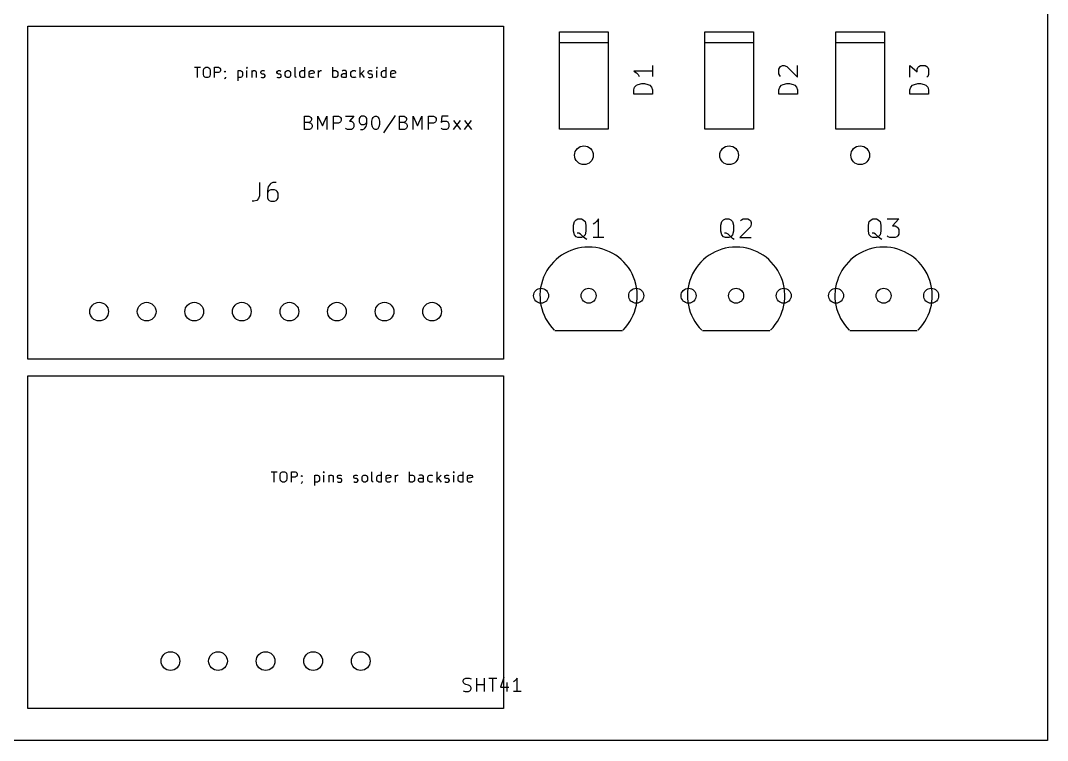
# Model space of a CAD drawing. Header units: millimetres. Extents: x -21 to 136, y 0 to 105.
# Drawn here: x 81.4 to 136.3, y 0 to 38.4 of the extents above; entities that cross this region are included whole.
import ezdxf

# ---------------------------------------------------------------- set-up
doc = ezdxf.new("R2010")
doc.units = ezdxf.units.MM
for name, color, linetype in [('EDGE_CUTS', 7, 'CONTINUOUS'), ('F_SILKSCREEN', 7, 'CONTINUOUS'), ('PTH_0p8MM', 7, 'CONTINUOUS'), ('PTH_1MM', 7, 'CONTINUOUS')]:
    doc.layers.add(name, color=color, linetype=linetype)

msp = doc.modelspace()

# ---------------------------------------------------------------- linework, layer by layer
at = {"layer": 'EDGE_CUTS', "linetype": 'CONTINUOUS'}
for p, q in [((136.256756, 75.268397), (136.256756, 0)), ((136.256756, 0), (0, 0))]:
    msp.add_line(p, q, dxfattribs=at)
at = {"layer": 'F_SILKSCREEN', "linetype": 'CONTINUOUS'}
for p, q in [((81.806756, 38.14), (107.206756, 38.14)), ((81.806756, 20.36), (81.806756, 38.14)), ((107.206756, 38.14), (107.206756, 20.36)), ((110.206756, 37.85), (112.806756, 37.85)), ((110.206756, 32.65), (110.206756, 37.85)), ((112.806756, 37.85), (112.806756, 32.65)), ((117.956756, 37.85), (120.556756, 37.85)), ((117.956756, 32.65), (117.956756, 37.85)), ((120.556756, 37.85), (120.556756, 32.65)), ((124.956756, 37.85), (127.556756, 37.85)), ((124.956756, 32.65), (124.956756, 37.85)), ((127.556756, 37.85), (127.556756, 32.65)), ((112.806756, 37.25), (110.206756, 37.25)), ((120.556756, 37.25), (117.956756, 37.25)), ((127.556756, 37.25), (124.956756, 37.25)), ((90.711516, 35.9518), (91.025802, 35.9518)), ((90.868659, 35.4018), (90.868659, 35.9518)), ((91.182945, 35.768467), (91.209136, 35.873229)), ((91.182945, 35.585133), (91.182945, 35.768467)), ((91.209136, 35.873229), (91.261517, 35.92561)), ((91.261517, 35.92561), (91.313898, 35.9518)), ((91.313898, 35.9518), (91.41866, 35.9518)), ((91.41866, 35.9518), (91.471041, 35.92561)), ((91.471041, 35.92561), (91.523422, 35.873229)), ((91.523422, 35.873229), (91.549612, 35.768467)), ((91.549612, 35.768467), (91.549612, 35.585133)), ((91.785326, 35.4018), (91.785326, 35.9518)), ((91.785326, 35.9518), (91.99485, 35.9518)), ((91.99485, 35.663705), (91.785326, 35.663705)), ((91.99485, 35.9518), (92.047231, 35.92561)), ((92.047231, 35.689895), (91.99485, 35.663705)), ((92.047231, 35.92561), (92.073421, 35.899419)), ((92.073421, 35.716086), (92.047231, 35.689895)), ((92.073421, 35.899419), (92.099612, 35.847038)), ((92.099612, 35.768467), (92.073421, 35.716086)), ((92.099612, 35.847038), (92.099612, 35.768467)), ((92.309135, 35.716086), (92.335326, 35.742276)), ((92.335326, 35.689895), (92.309135, 35.716086)), ((92.335326, 35.742276), (92.361516, 35.716086)), ((92.335326, 35.742276), (92.335326, 35.689895)), ((92.361516, 35.716086), (92.335326, 35.689895)), ((93.016279, 35.768467), (93.016279, 35.218467)), ((93.016279, 35.742276), (93.06866, 35.768467)), ((93.06866, 35.768467), (93.173422, 35.768467)), ((93.173422, 35.768467), (93.225803, 35.742276)), ((93.225803, 35.742276), (93.251993, 35.716086)), ((93.251993, 35.716086), (93.278184, 35.663705)), ((93.278184, 35.663705), (93.278184, 35.506562)), ((93.513898, 35.9518), (93.487707, 35.92561)), ((93.487707, 35.92561), (93.513898, 35.899419)), ((93.540088, 35.92561), (93.513898, 35.9518)), ((93.513898, 35.9518), (93.513898, 35.899419)), ((93.513898, 35.899419), (93.540088, 35.92561)), ((93.513898, 35.4018), (93.513898, 35.768467)), ((93.775803, 35.768467), (93.775803, 35.4018)), ((93.775803, 35.716086), (93.801993, 35.742276)), ((93.801993, 35.742276), (93.854374, 35.768467)), ((93.854374, 35.768467), (93.932946, 35.768467)), ((93.932946, 35.768467), (93.985327, 35.742276)), ((93.985327, 35.742276), (94.011517, 35.689895)), ((94.011517, 35.689895), (94.011517, 35.4018)), ((94.247231, 35.689895), (94.273422, 35.742276)), ((94.247231, 35.663705), (94.247231, 35.689895)), ((94.273422, 35.611324), (94.247231, 35.663705)), ((94.273422, 35.742276), (94.325803, 35.768467)), ((94.325803, 35.768467), (94.404374, 35.768467)), ((94.404374, 35.768467), (94.456755, 35.742276)), ((95.111517, 35.689895), (95.137708, 35.742276)), ((95.111517, 35.663705), (95.111517, 35.689895)), ((95.137708, 35.611324), (95.111517, 35.663705)), ((95.137708, 35.742276), (95.190089, 35.768467)), ((95.190089, 35.768467), (95.26866, 35.768467)), ((95.26866, 35.768467), (95.321041, 35.742276)), ((95.556755, 35.663705), (95.582946, 35.716086)), ((95.556755, 35.506562), (95.556755, 35.663705)), ((95.582946, 35.716086), (95.609136, 35.742276)), ((95.609136, 35.742276), (95.661517, 35.768467)), ((95.661517, 35.768467), (95.740089, 35.768467)), ((95.740089, 35.768467), (95.79247, 35.742276)), ((95.79247, 35.742276), (95.81866, 35.716086)), ((95.81866, 35.716086), (95.844851, 35.663705)), ((95.844851, 35.663705), (95.844851, 35.506562)), ((96.080565, 35.480371), (96.080565, 35.9518)), ((96.342469, 35.663705), (96.36866, 35.716086)), ((96.342469, 35.506562), (96.342469, 35.663705)), ((96.36866, 35.716086), (96.39485, 35.742276)), ((96.39485, 35.742276), (96.447231, 35.768467)), ((96.447231, 35.768467), (96.551993, 35.768467)), ((96.551993, 35.768467), (96.604374, 35.742276)), ((96.604374, 35.4018), (96.604374, 35.9518)), ((96.840088, 35.689895), (96.866279, 35.742276)), ((96.840088, 35.480371), (96.840088, 35.689895)), ((96.866279, 35.742276), (96.91866, 35.768467)), ((96.91866, 35.768467), (97.023422, 35.768467)), ((97.023422, 35.768467), (97.075803, 35.742276)), ((97.075803, 35.742276), (97.101993, 35.689895)), ((97.101993, 35.689895), (97.101993, 35.637514)), ((97.337708, 35.4018), (97.337708, 35.768467)), ((97.337708, 35.663705), (97.363898, 35.716086)), ((97.363898, 35.716086), (97.390089, 35.742276)), ((97.390089, 35.742276), (97.44247, 35.768467)), ((97.44247, 35.768467), (97.494851, 35.768467)), ((98.097232, 35.4018), (98.097232, 35.9518)), ((98.097232, 35.742276), (98.149613, 35.768467)), ((98.149613, 35.768467), (98.254375, 35.768467)), ((98.254375, 35.768467), (98.306756, 35.742276)), ((98.306756, 35.742276), (98.332946, 35.716086)), ((98.332946, 35.716086), (98.359137, 35.663705)), ((98.359137, 35.663705), (98.359137, 35.506562)), ((98.647232, 35.768467), (98.594851, 35.742276)), ((98.751994, 35.768467), (98.647232, 35.768467)), ((98.804375, 35.742276), (98.751994, 35.768467)), ((98.830565, 35.689895), (98.804375, 35.742276)), ((98.830565, 35.4018), (98.830565, 35.689895)), ((99.066279, 35.663705), (99.09247, 35.716086)), ((99.066279, 35.506562), (99.066279, 35.663705)), ((99.09247, 35.716086), (99.11866, 35.742276)), ((99.11866, 35.742276), (99.171041, 35.768467)), ((99.171041, 35.768467), (99.275803, 35.768467)), ((99.275803, 35.768467), (99.328184, 35.742276)), ((99.563899, 35.4018), (99.563899, 35.9518)), ((99.773423, 35.768467), (99.563899, 35.558943)), ((99.982946, 35.689895), (100.009137, 35.742276)), ((99.982946, 35.663705), (99.982946, 35.689895)), ((100.009137, 35.611324), (99.982946, 35.663705)), ((100.009137, 35.742276), (100.061518, 35.768467)), ((100.061518, 35.768467), (100.140089, 35.768467)), ((100.140089, 35.768467), (100.19247, 35.742276)), ((100.454375, 35.9518), (100.428184, 35.92561)), ((100.428184, 35.92561), (100.454375, 35.899419)), ((100.480565, 35.92561), (100.454375, 35.9518)), ((100.454375, 35.9518), (100.454375, 35.899419)), ((100.454375, 35.899419), (100.480565, 35.92561)), ((100.454375, 35.4018), (100.454375, 35.768467)), ((100.690089, 35.663705), (100.71628, 35.716086)), ((100.690089, 35.506562), (100.690089, 35.663705)), ((100.71628, 35.716086), (100.74247, 35.742276)), ((100.74247, 35.742276), (100.794851, 35.768467)), ((100.794851, 35.768467), (100.899613, 35.768467)), ((100.899613, 35.768467), (100.951994, 35.742276)), ((100.951994, 35.4018), (100.951994, 35.9518)), ((101.187708, 35.689895), (101.213899, 35.742276)), ((101.187708, 35.480371), (101.187708, 35.689895)), ((101.213899, 35.742276), (101.26628, 35.768467)), ((101.26628, 35.768467), (101.371042, 35.768467)), ((101.371042, 35.768467), (101.423423, 35.742276)), ((101.423423, 35.742276), (101.449613, 35.689895)), ((101.449613, 35.689895), (101.449613, 35.637514)), ((115.161575, 35.750001), (114.161575, 35.750001)), ((114.161575, 35.750001), (114.304432, 35.654763)), ((114.304432, 35.654763), (114.39967, 35.559525)), ((115.161575, 36.035715), (115.161575, 35.464287)), ((121.911575, 35.845239), (121.959194, 35.940477)), ((121.911575, 35.607144), (121.911575, 35.845239)), ((121.959194, 35.940477), (122.006813, 35.988096)), ((122.006813, 35.988096), (122.102051, 36.035715)), ((122.102051, 36.035715), (122.197289, 36.035715)), ((122.197289, 36.035715), (122.340146, 35.988096)), ((122.340146, 35.988096), (122.911575, 35.416668)), ((122.911575, 35.416668), (122.911575, 36.035715)), ((128.911575, 35.416668), (128.911575, 36.035715)), ((128.911575, 36.035715), (129.292527, 35.702382)), ((129.292527, 35.845239), (129.340146, 35.940477)), ((129.292527, 35.702382), (129.292527, 35.845239)), ((129.340146, 35.940477), (129.387765, 35.988096)), ((129.387765, 35.988096), (129.483003, 36.035715)), ((129.483003, 36.035715), (129.721098, 36.035715)), ((129.721098, 36.035715), (129.816336, 35.988096)), ((129.816336, 35.988096), (129.863956, 35.940477)), ((129.863956, 35.940477), (129.911575, 35.845239)), ((129.911575, 35.845239), (129.911575, 35.559525)), ((91.209136, 35.480371), (91.182945, 35.585133)), ((91.261517, 35.42799), (91.209136, 35.480371)), ((91.313898, 35.4018), (91.261517, 35.42799)), ((91.41866, 35.4018), (91.313898, 35.4018)), ((91.471041, 35.42799), (91.41866, 35.4018)), ((91.523422, 35.480371), (91.471041, 35.42799)), ((91.549612, 35.585133), (91.523422, 35.480371)), ((92.335326, 35.349419), (92.309135, 35.323229)), ((92.361516, 35.4018), (92.335326, 35.349419)), ((92.361516, 35.42799), (92.361516, 35.4018)), ((93.06866, 35.4018), (93.016279, 35.42799)), ((93.173422, 35.4018), (93.06866, 35.4018)), ((93.225803, 35.42799), (93.173422, 35.4018)), ((93.251993, 35.454181), (93.225803, 35.42799)), ((93.278184, 35.506562), (93.251993, 35.454181)), ((94.247231, 35.42799), (94.299612, 35.4018)), ((94.325803, 35.585133), (94.273422, 35.611324)), ((94.299612, 35.4018), (94.404374, 35.4018)), ((94.404374, 35.585133), (94.325803, 35.585133)), ((94.456755, 35.558943), (94.404374, 35.585133)), ((94.404374, 35.4018), (94.456755, 35.42799)), ((94.482946, 35.506562), (94.456755, 35.558943)), ((94.456755, 35.42799), (94.482946, 35.480371)), ((94.482946, 35.480371), (94.482946, 35.506562)), ((95.111517, 35.42799), (95.163898, 35.4018)), ((95.190089, 35.585133), (95.137708, 35.611324)), ((95.163898, 35.4018), (95.26866, 35.4018)), ((95.26866, 35.585133), (95.190089, 35.585133)), ((95.321041, 35.558943), (95.26866, 35.585133)), ((95.26866, 35.4018), (95.321041, 35.42799)), ((95.347232, 35.506562), (95.321041, 35.558943)), ((95.321041, 35.42799), (95.347232, 35.480371)), ((95.347232, 35.480371), (95.347232, 35.506562)), ((95.582946, 35.454181), (95.556755, 35.506562)), ((95.609136, 35.42799), (95.582946, 35.454181)), ((95.661517, 35.4018), (95.609136, 35.42799)), ((95.740089, 35.4018), (95.661517, 35.4018)), ((95.79247, 35.42799), (95.740089, 35.4018)), ((95.81866, 35.454181), (95.79247, 35.42799)), ((95.844851, 35.506562), (95.81866, 35.454181)), ((96.106755, 35.42799), (96.080565, 35.480371)), ((96.159136, 35.4018), (96.106755, 35.42799)), ((96.36866, 35.454181), (96.342469, 35.506562)), ((96.39485, 35.42799), (96.36866, 35.454181)), ((96.447231, 35.4018), (96.39485, 35.42799)), ((96.551993, 35.4018), (96.447231, 35.4018)), ((96.604374, 35.42799), (96.551993, 35.4018)), ((97.101993, 35.637514), (96.840088, 35.585133)), ((96.866279, 35.42799), (96.840088, 35.480371)), ((96.91866, 35.4018), (96.866279, 35.42799)), ((97.023422, 35.4018), (96.91866, 35.4018)), ((97.075803, 35.42799), (97.023422, 35.4018)), ((98.149613, 35.4018), (98.097232, 35.42799)), ((98.254375, 35.4018), (98.149613, 35.4018)), ((98.306756, 35.42799), (98.254375, 35.4018)), ((98.332946, 35.454181), (98.306756, 35.42799)), ((98.359137, 35.506562), (98.332946, 35.454181)), ((98.56866, 35.532752), (98.594851, 35.585133)), ((98.56866, 35.480371), (98.56866, 35.532752)), ((98.594851, 35.42799), (98.56866, 35.480371)), ((98.594851, 35.585133), (98.647232, 35.611324)), ((98.647232, 35.4018), (98.594851, 35.42799)), ((98.647232, 35.611324), (98.778184, 35.611324)), ((98.778184, 35.4018), (98.647232, 35.4018)), ((98.778184, 35.611324), (98.830565, 35.637514)), ((98.830565, 35.42799), (98.778184, 35.4018)), ((99.09247, 35.454181), (99.066279, 35.506562)), ((99.11866, 35.42799), (99.09247, 35.454181)), ((99.171041, 35.4018), (99.11866, 35.42799)), ((99.275803, 35.4018), (99.171041, 35.4018)), ((99.328184, 35.42799), (99.275803, 35.4018)), ((99.61628, 35.611324), (99.773423, 35.4018)), ((99.982946, 35.42799), (100.035327, 35.4018)), ((100.061518, 35.585133), (100.009137, 35.611324)), ((100.035327, 35.4018), (100.140089, 35.4018)), ((100.140089, 35.585133), (100.061518, 35.585133)), ((100.19247, 35.558943), (100.140089, 35.585133)), ((100.140089, 35.4018), (100.19247, 35.42799)), ((100.218661, 35.506562), (100.19247, 35.558943)), ((100.19247, 35.42799), (100.218661, 35.480371)), ((100.218661, 35.480371), (100.218661, 35.506562)), ((100.71628, 35.454181), (100.690089, 35.506562)), ((100.74247, 35.42799), (100.71628, 35.454181)), ((100.794851, 35.4018), (100.74247, 35.42799)), ((100.899613, 35.4018), (100.794851, 35.4018)), ((100.951994, 35.42799), (100.899613, 35.4018)), ((101.449613, 35.637514), (101.187708, 35.585133)), ((101.213899, 35.42799), (101.187708, 35.480371)), ((101.26628, 35.4018), (101.213899, 35.42799)), ((101.371042, 35.4018), (101.26628, 35.4018)), ((101.423423, 35.42799), (101.371042, 35.4018)), ((114.39967, 35.559525), (114.447289, 35.464287)), ((121.959194, 35.511906), (121.911575, 35.607144)), ((122.006813, 35.464287), (121.959194, 35.511906)), ((129.863956, 35.464287), (129.816336, 35.416668)), ((129.911575, 35.559525), (129.863956, 35.464287)), ((114.161575, 34.750001), (114.209194, 34.892858)), ((114.161575, 34.511906), (114.161575, 34.750001)), ((114.209194, 34.892858), (114.304432, 34.988096)), ((114.304432, 34.988096), (114.39967, 35.035715)), ((114.39967, 35.035715), (114.590146, 35.083334)), ((114.590146, 35.083334), (114.733003, 35.083334)), ((114.733003, 35.083334), (114.923479, 35.035715)), ((114.923479, 35.035715), (115.018717, 34.988096)), ((115.018717, 34.988096), (115.113956, 34.892858)), ((115.113956, 34.892858), (115.161575, 34.750001)), ((115.161575, 34.750001), (115.161575, 34.511906)), ((121.911575, 34.750001), (121.959194, 34.892858)), ((121.911575, 34.511906), (121.911575, 34.750001)), ((121.959194, 34.892858), (122.054432, 34.988096)), ((122.054432, 34.988096), (122.14967, 35.035715)), ((122.14967, 35.035715), (122.340146, 35.083334)), ((122.340146, 35.083334), (122.483003, 35.083334)), ((122.483003, 35.083334), (122.673479, 35.035715)), ((122.673479, 35.035715), (122.768717, 34.988096)), ((122.768717, 34.988096), (122.863956, 34.892858)), ((122.863956, 34.892858), (122.911575, 34.750001)), ((122.911575, 34.750001), (122.911575, 34.511906)), ((128.911575, 34.750001), (128.959194, 34.892858)), ((128.911575, 34.511906), (128.911575, 34.750001)), ((128.959194, 34.892858), (129.054432, 34.988096)), ((129.054432, 34.988096), (129.14967, 35.035715)), ((129.14967, 35.035715), (129.340146, 35.083334)), ((129.340146, 35.083334), (129.483003, 35.083334)), ((129.483003, 35.083334), (129.673479, 35.035715)), ((129.673479, 35.035715), (129.768717, 34.988096)), ((129.768717, 34.988096), (129.863956, 34.892858)), ((129.863956, 34.892858), (129.911575, 34.750001)), ((129.911575, 34.750001), (129.911575, 34.511906)), ((115.161575, 34.511906), (114.161575, 34.511906)), ((122.911575, 34.511906), (121.911575, 34.511906)), ((129.911575, 34.511906), (128.911575, 34.511906)), ((96.583899, 32.623155), (96.583899, 33.343155)), ((96.583899, 33.343155), (96.823899, 33.343155)), ((96.823899, 33.000298), (96.583899, 33.000298)), ((96.823899, 33.343155), (96.892471, 33.308869)), ((96.892471, 33.034583), (96.823899, 33.000298)), ((96.823899, 33.000298), (96.926756, 32.966012)), ((96.892471, 33.308869), (96.926756, 33.274583)), ((96.926756, 33.068869), (96.892471, 33.034583)), ((96.926756, 33.274583), (96.961042, 33.206012)), ((96.961042, 33.13744), (96.926756, 33.068869)), ((96.926756, 32.966012), (96.961042, 32.931726)), ((96.961042, 33.206012), (96.961042, 33.13744)), ((96.961042, 32.931726), (96.995328, 32.863155)), ((97.303899, 32.623155), (97.303899, 33.343155)), ((97.303899, 33.343155), (97.543899, 32.828869)), ((97.543899, 32.828869), (97.783899, 33.343155)), ((97.783899, 33.343155), (97.783899, 32.623155)), ((98.126756, 32.623155), (98.126756, 33.343155)), ((98.126756, 33.343155), (98.401042, 33.343155)), ((98.401042, 32.966012), (98.126756, 32.966012)), ((98.401042, 33.343155), (98.469613, 33.308869)), ((98.469613, 33.000298), (98.401042, 32.966012)), ((98.469613, 33.308869), (98.503899, 33.274583)), ((98.503899, 33.034583), (98.469613, 33.000298)), ((98.503899, 33.274583), (98.538185, 33.206012)), ((98.538185, 33.103155), (98.503899, 33.034583)), ((98.538185, 33.206012), (98.538185, 33.103155)), ((98.778185, 33.343155), (99.223899, 33.343155)), ((99.223899, 33.343155), (98.983899, 33.068869)), ((98.983899, 33.068869), (99.086756, 33.068869)), ((99.086756, 33.068869), (99.155328, 33.034583)), ((99.155328, 33.034583), (99.189613, 33.000298)), ((99.189613, 33.000298), (99.223899, 32.931726)), ((99.223899, 32.931726), (99.223899, 32.760298)), ((99.53247, 33.274583), (99.498184, 33.206012)), ((99.498184, 33.206012), (99.498184, 33.034583)), ((99.498184, 33.034583), (99.53247, 32.966012)), ((99.566756, 33.308869), (99.53247, 33.274583)), ((99.53247, 32.966012), (99.566756, 32.931726)), ((99.635327, 33.343155), (99.566756, 33.308869)), ((99.566756, 32.931726), (99.635327, 32.89744)), ((99.77247, 33.343155), (99.635327, 33.343155)), ((99.841042, 33.308869), (99.77247, 33.343155)), ((99.77247, 32.89744), (99.841042, 32.931726)), ((99.875327, 33.274583), (99.841042, 33.308869)), ((99.841042, 32.931726), (99.875327, 32.966012)), ((99.909613, 33.206012), (99.875327, 33.274583)), ((99.875327, 32.966012), (99.909613, 33.034583)), ((99.875327, 32.794583), (99.909613, 32.931726)), ((99.909613, 32.931726), (99.909613, 33.206012)), ((100.183898, 33.068869), (100.218184, 33.206012)), ((100.183898, 32.89744), (100.183898, 33.068869)), ((100.218184, 33.206012), (100.25247, 33.274583)), ((100.25247, 33.274583), (100.286756, 33.308869)), ((100.286756, 33.308869), (100.355327, 33.343155)), ((100.355327, 33.343155), (100.423898, 33.343155)), ((100.423898, 33.343155), (100.49247, 33.308869)), ((100.49247, 33.308869), (100.526756, 33.274583)), ((100.526756, 33.274583), (100.561041, 33.206012)), ((100.561041, 33.206012), (100.595327, 33.068869)), ((100.595327, 33.068869), (100.595327, 32.89744)), ((101.418184, 33.37744), (100.801041, 32.451726)), ((101.658184, 32.623155), (101.658184, 33.343155)), ((101.658184, 33.343155), (101.898184, 33.343155)), ((101.898184, 33.000298), (101.658184, 33.000298)), ((101.898184, 33.343155), (101.966756, 33.308869)), ((101.966756, 33.034583), (101.898184, 33.000298)), ((101.898184, 33.000298), (102.001041, 32.966012)), ((101.966756, 33.308869), (102.001041, 33.274583)), ((102.001041, 33.068869), (101.966756, 33.034583)), ((102.001041, 33.274583), (102.035327, 33.206012)), ((102.035327, 33.13744), (102.001041, 33.068869)), ((102.001041, 32.966012), (102.035327, 32.931726)), ((102.035327, 33.206012), (102.035327, 33.13744)), ((102.035327, 32.931726), (102.069613, 32.863155)), ((102.378184, 32.623155), (102.378184, 33.343155)), ((102.378184, 33.343155), (102.618184, 32.828869)), ((102.618184, 32.828869), (102.858184, 33.343155)), ((102.858184, 33.343155), (102.858184, 32.623155)), ((103.201041, 32.623155), (103.201041, 33.343155)), ((103.201041, 33.343155), (103.475327, 33.343155)), ((103.475327, 32.966012), (103.201041, 32.966012)), ((103.475327, 33.343155), (103.543898, 33.308869)), ((103.543898, 33.000298), (103.475327, 32.966012)), ((103.543898, 33.308869), (103.578184, 33.274583)), ((103.578184, 33.034583), (103.543898, 33.000298)), ((103.578184, 33.274583), (103.61247, 33.206012)), ((103.61247, 33.103155), (103.578184, 33.034583)), ((103.61247, 33.206012), (103.61247, 33.103155)), ((103.921041, 33.343155), (103.886755, 33.000298)), ((103.886755, 33.000298), (103.921041, 33.034583)), ((104.263898, 33.343155), (103.921041, 33.343155)), ((103.921041, 33.034583), (103.989613, 33.068869)), ((103.989613, 33.068869), (104.161041, 33.068869)), ((104.161041, 33.068869), (104.229613, 33.034583)), ((104.229613, 33.034583), (104.263898, 33.000298)), ((104.263898, 33.000298), (104.298184, 32.931726)), ((104.298184, 32.931726), (104.298184, 32.760298)), ((104.538184, 32.623155), (104.915327, 33.103155)), ((104.538184, 33.103155), (104.915327, 32.623155)), ((105.121041, 32.623155), (105.498184, 33.103155)), ((105.121041, 33.103155), (105.498184, 32.623155)), ((96.858185, 32.623155), (96.583899, 32.623155)), ((96.926756, 32.65744), (96.858185, 32.623155)), ((96.961042, 32.691726), (96.926756, 32.65744)), ((96.995328, 32.760298), (96.961042, 32.691726)), ((96.995328, 32.863155), (96.995328, 32.760298)), ((98.81247, 32.65744), (98.778185, 32.691726)), ((98.881042, 32.623155), (98.81247, 32.65744)), ((99.086756, 32.623155), (98.881042, 32.623155)), ((99.155328, 32.65744), (99.086756, 32.623155)), ((99.189613, 32.691726), (99.155328, 32.65744)), ((99.223899, 32.760298), (99.189613, 32.691726)), ((99.566756, 32.623155), (99.703899, 32.623155)), ((99.635327, 32.89744), (99.77247, 32.89744)), ((99.703899, 32.623155), (99.77247, 32.65744)), ((99.77247, 32.65744), (99.806756, 32.691726)), ((99.806756, 32.691726), (99.875327, 32.794583)), ((100.218184, 32.760298), (100.183898, 32.89744)), ((100.25247, 32.691726), (100.218184, 32.760298)), ((100.286756, 32.65744), (100.25247, 32.691726)), ((100.355327, 32.623155), (100.286756, 32.65744)), ((100.423898, 32.623155), (100.355327, 32.623155)), ((100.49247, 32.65744), (100.423898, 32.623155)), ((100.526756, 32.691726), (100.49247, 32.65744)), ((100.561041, 32.760298), (100.526756, 32.691726)), ((100.595327, 32.89744), (100.561041, 32.760298)), ((101.93247, 32.623155), (101.658184, 32.623155)), ((102.001041, 32.65744), (101.93247, 32.623155)), ((102.035327, 32.691726), (102.001041, 32.65744)), ((102.069613, 32.760298), (102.035327, 32.691726)), ((102.069613, 32.863155), (102.069613, 32.760298)), ((103.921041, 32.65744), (103.886755, 32.691726)), ((103.989613, 32.623155), (103.921041, 32.65744)), ((104.161041, 32.623155), (103.989613, 32.623155)), ((104.229613, 32.65744), (104.161041, 32.623155)), ((104.263898, 32.691726), (104.229613, 32.65744)), ((104.298184, 32.760298), (104.263898, 32.691726)), ((112.806756, 32.65), (110.206756, 32.65)), ((120.556756, 32.65), (117.956756, 32.65)), ((127.556756, 32.65), (124.956756, 32.65)), ((94.173422, 29.793881), (94.173422, 29.079596)), ((94.744851, 29.698643), (94.649613, 29.555786)), ((94.79247, 29.746262), (94.744851, 29.698643)), ((94.887708, 29.793881), (94.79247, 29.746262)), ((95.078184, 29.793881), (94.887708, 29.793881)), ((94.173422, 29.079596), (94.125803, 28.936739)), ((94.649613, 29.555786), (94.601994, 29.36531)), ((94.601994, 29.36531), (94.601994, 28.984358)), ((94.649613, 29.317691), (94.601994, 29.222453)), ((94.697232, 29.36531), (94.649613, 29.317691)), ((94.79247, 29.412929), (94.697232, 29.36531)), ((94.982946, 29.412929), (94.79247, 29.412929)), ((95.078184, 29.36531), (94.982946, 29.412929)), ((95.125803, 29.317691), (95.078184, 29.36531)), ((95.173422, 29.222453), (95.125803, 29.317691)), ((95.173422, 28.984358), (95.173422, 29.222453)), ((93.887708, 28.793881), (93.79247, 28.793881)), ((94.030565, 28.8415), (93.887708, 28.793881)), ((94.125803, 28.936739), (94.030565, 28.8415)), ((94.601994, 28.984358), (94.649613, 28.88912)), ((94.649613, 28.88912), (94.697232, 28.8415)), ((94.697232, 28.8415), (94.79247, 28.793881)), ((94.79247, 28.793881), (94.982946, 28.793881)), ((94.982946, 28.793881), (95.078184, 28.8415)), ((95.078184, 28.8415), (95.125803, 28.88912)), ((95.125803, 28.88912), (95.173422, 28.984358)), ((110.947232, 27.521848), (110.994851, 27.712324)), ((110.947232, 27.188515), (110.947232, 27.521848)), ((110.994851, 27.712324), (111.090089, 27.807562)), ((111.090089, 27.807562), (111.185327, 27.855181)), ((111.185327, 27.855181), (111.375803, 27.855181)), ((111.375803, 27.855181), (111.471041, 27.807562)), ((111.471041, 27.807562), (111.566279, 27.712324)), ((111.566279, 27.712324), (111.613898, 27.521848)), ((111.613898, 27.521848), (111.613898, 27.188515)), ((112.090089, 27.617086), (111.994851, 27.569467)), ((112.185327, 27.712324), (112.090089, 27.617086)), ((112.280565, 27.855181), (112.185327, 27.712324)), ((112.280565, 26.855181), (112.280565, 27.855181)), ((118.822232, 27.521848), (118.869851, 27.712324)), ((118.822232, 27.188515), (118.822232, 27.521848)), ((118.869851, 27.712324), (118.965089, 27.807562)), ((118.965089, 27.807562), (119.060327, 27.855181)), ((119.060327, 27.855181), (119.250803, 27.855181)), ((119.250803, 27.855181), (119.346041, 27.807562)), ((119.346041, 27.807562), (119.441279, 27.712324)), ((119.441279, 27.712324), (119.488898, 27.521848)), ((119.488898, 27.521848), (119.488898, 27.188515)), ((120.39366, 27.42661), (119.822232, 26.855181)), ((119.869851, 27.759943), (119.91747, 27.807562)), ((119.91747, 27.807562), (120.012708, 27.855181)), ((120.012708, 27.855181), (120.250803, 27.855181)), ((120.250803, 27.855181), (120.346041, 27.807562)), ((120.346041, 27.807562), (120.39366, 27.759943)), ((120.39366, 27.759943), (120.441279, 27.664705)), ((120.441279, 27.569467), (120.39366, 27.42661)), ((120.441279, 27.664705), (120.441279, 27.569467)), ((126.697232, 27.521848), (126.744851, 27.712324)), ((126.697232, 27.188515), (126.697232, 27.521848)), ((126.744851, 27.712324), (126.840089, 27.807562)), ((126.840089, 27.807562), (126.935327, 27.855181)), ((126.935327, 27.855181), (127.125803, 27.855181)), ((127.125803, 27.855181), (127.221041, 27.807562)), ((127.221041, 27.807562), (127.316279, 27.712324)), ((127.316279, 27.712324), (127.363898, 27.521848)), ((127.363898, 27.521848), (127.363898, 27.188515)), ((127.697232, 27.855181), (128.316279, 27.855181)), ((128.316279, 27.855181), (127.982946, 27.474229)), ((127.982946, 27.474229), (128.125803, 27.474229)), ((128.125803, 27.474229), (128.221041, 27.42661)), ((128.221041, 27.42661), (128.26866, 27.378991)), ((110.994851, 26.998039), (110.947232, 27.188515)), ((111.090089, 26.9028), (110.994851, 26.998039)), ((111.185327, 26.855181), (111.090089, 26.9028)), ((111.232946, 27.093277), (111.137708, 27.093277)), ((111.328184, 27.045658), (111.232946, 27.093277)), ((111.471041, 26.9028), (111.328184, 27.045658)), ((111.471041, 26.9028), (111.375803, 26.855181)), ((111.566279, 26.998039), (111.471041, 26.9028)), ((111.566279, 26.807562), (111.471041, 26.9028)), ((111.613898, 27.188515), (111.566279, 26.998039)), ((118.869851, 26.998039), (118.822232, 27.188515)), ((118.965089, 26.9028), (118.869851, 26.998039)), ((119.060327, 26.855181), (118.965089, 26.9028)), ((119.107946, 27.093277), (119.012708, 27.093277)), ((119.203184, 27.045658), (119.107946, 27.093277)), ((119.346041, 26.9028), (119.203184, 27.045658)), ((119.346041, 26.9028), (119.250803, 26.855181)), ((119.441279, 26.998039), (119.346041, 26.9028)), ((119.441279, 26.807562), (119.346041, 26.9028)), ((119.488898, 27.188515), (119.441279, 26.998039)), ((126.744851, 26.998039), (126.697232, 27.188515)), ((126.840089, 26.9028), (126.744851, 26.998039)), ((126.935327, 26.855181), (126.840089, 26.9028)), ((126.982946, 27.093277), (126.887708, 27.093277)), ((127.078184, 27.045658), (126.982946, 27.093277)), ((127.221041, 26.9028), (127.078184, 27.045658)), ((127.221041, 26.9028), (127.125803, 26.855181)), ((127.316279, 26.998039), (127.221041, 26.9028)), ((127.316279, 26.807562), (127.221041, 26.9028)), ((127.363898, 27.188515), (127.316279, 26.998039)), ((127.744851, 26.9028), (127.697232, 26.95042)), ((127.840089, 26.855181), (127.744851, 26.9028)), ((128.221041, 26.9028), (128.125803, 26.855181)), ((128.26866, 26.95042), (128.221041, 26.9028)), ((128.26866, 27.378991), (128.316279, 27.283753)), ((128.316279, 27.045658), (128.26866, 26.95042)), ((128.316279, 27.283753), (128.316279, 27.045658)), ((111.375803, 26.855181), (111.185327, 26.855181)), ((111.661517, 26.759943), (111.566279, 26.807562)), ((112.566279, 26.855181), (111.994851, 26.855181)), ((119.250803, 26.855181), (119.060327, 26.855181)), ((119.536517, 26.759943), (119.441279, 26.807562)), ((119.822232, 26.855181), (120.441279, 26.855181)), ((127.125803, 26.855181), (126.935327, 26.855181)), ((127.411517, 26.759943), (127.316279, 26.807562)), ((128.125803, 26.855181), (127.840089, 26.855181)), ((109.956756, 21.9), (113.556756, 21.9)), ((117.831756, 21.9), (121.431756, 21.9)), ((125.706756, 21.9), (129.306756, 21.9)), ((107.206756, 20.36), (81.806756, 20.36)), ((81.806756, 19.48), (107.206756, 19.48)), ((81.806756, 1.7), (81.806756, 19.48)), ((107.206756, 19.48), (107.206756, 1.7)), ((94.811516, 14.3518), (95.125802, 14.3518)), ((94.968659, 13.8018), (94.968659, 14.3518)), ((95.282945, 14.168467), (95.309136, 14.273229)), ((95.309136, 14.273229), (95.361517, 14.32561)), ((95.361517, 14.32561), (95.413898, 14.3518)), ((95.413898, 14.3518), (95.51866, 14.3518)), ((95.51866, 14.3518), (95.571041, 14.32561)), ((95.571041, 14.32561), (95.623422, 14.273229)), ((95.623422, 14.273229), (95.649612, 14.168467)), ((95.885326, 13.8018), (95.885326, 14.3518)), ((95.885326, 14.3518), (96.09485, 14.3518)), ((96.09485, 14.3518), (96.147231, 14.32561)), ((96.147231, 14.32561), (96.173421, 14.299419)), ((96.173421, 14.299419), (96.199612, 14.247038)), ((97.613898, 14.3518), (97.587707, 14.32561)), ((97.587707, 14.32561), (97.613898, 14.299419)), ((97.640088, 14.32561), (97.613898, 14.3518)), ((97.613898, 14.3518), (97.613898, 14.299419)), ((97.613898, 14.299419), (97.640088, 14.32561)), ((100.180565, 13.880371), (100.180565, 14.3518)), ((100.704374, 13.8018), (100.704374, 14.3518)), ((102.197232, 13.8018), (102.197232, 14.3518)), ((103.663899, 13.8018), (103.663899, 14.3518)), ((104.554375, 14.3518), (104.528184, 14.32561)), ((104.528184, 14.32561), (104.554375, 14.299419)), ((104.580565, 14.32561), (104.554375, 14.3518)), ((104.554375, 14.3518), (104.554375, 14.299419)), ((104.554375, 14.299419), (104.580565, 14.32561)), ((105.051994, 13.8018), (105.051994, 14.3518)), ((95.282945, 13.985133), (95.282945, 14.168467)), ((95.309136, 13.880371), (95.282945, 13.985133)), ((95.361517, 13.82799), (95.309136, 13.880371)), ((95.413898, 13.8018), (95.361517, 13.82799)), ((95.51866, 13.8018), (95.413898, 13.8018)), ((95.571041, 13.82799), (95.51866, 13.8018)), ((95.623422, 13.880371), (95.571041, 13.82799)), ((95.649612, 13.985133), (95.623422, 13.880371)), ((95.649612, 14.168467), (95.649612, 13.985133)), ((96.09485, 14.063705), (95.885326, 14.063705)), ((96.147231, 14.089895), (96.09485, 14.063705)), ((96.173421, 14.116086), (96.147231, 14.089895)), ((96.199612, 14.168467), (96.173421, 14.116086)), ((96.199612, 14.247038), (96.199612, 14.168467)), ((96.409135, 14.116086), (96.435326, 14.142276)), ((96.435326, 14.089895), (96.409135, 14.116086)), ((96.435326, 13.749419), (96.409135, 13.723229)), ((96.435326, 14.142276), (96.461516, 14.116086)), ((96.435326, 14.142276), (96.435326, 14.089895)), ((96.461516, 14.116086), (96.435326, 14.089895)), ((96.461516, 13.8018), (96.435326, 13.749419)), ((96.461516, 13.82799), (96.461516, 13.8018)), ((97.116279, 14.168467), (97.116279, 13.618467)), ((97.116279, 14.142276), (97.16866, 14.168467)), ((97.16866, 13.8018), (97.116279, 13.82799)), ((97.16866, 14.168467), (97.273422, 14.168467)), ((97.273422, 13.8018), (97.16866, 13.8018)), ((97.273422, 14.168467), (97.325803, 14.142276)), ((97.325803, 13.82799), (97.273422, 13.8018)), ((97.325803, 14.142276), (97.351993, 14.116086)), ((97.351993, 13.854181), (97.325803, 13.82799)), ((97.351993, 14.116086), (97.378184, 14.063705)), ((97.378184, 13.906562), (97.351993, 13.854181)), ((97.378184, 14.063705), (97.378184, 13.906562)), ((97.613898, 13.8018), (97.613898, 14.168467)), ((97.875803, 14.168467), (97.875803, 13.8018)), ((97.875803, 14.116086), (97.901993, 14.142276)), ((97.901993, 14.142276), (97.954374, 14.168467)), ((97.954374, 14.168467), (98.032946, 14.168467)), ((98.032946, 14.168467), (98.085327, 14.142276)), ((98.085327, 14.142276), (98.111517, 14.089895)), ((98.111517, 14.089895), (98.111517, 13.8018)), ((98.347231, 14.089895), (98.373422, 14.142276)), ((98.347231, 14.063705), (98.347231, 14.089895)), ((98.373422, 14.011324), (98.347231, 14.063705)), ((98.347231, 13.82799), (98.399612, 13.8018)), ((98.373422, 14.142276), (98.425803, 14.168467)), ((98.425803, 13.985133), (98.373422, 14.011324)), ((98.399612, 13.8018), (98.504374, 13.8018)), ((98.425803, 14.168467), (98.504374, 14.168467)), ((98.504374, 13.985133), (98.425803, 13.985133)), ((98.504374, 14.168467), (98.556755, 14.142276)), ((98.556755, 13.958943), (98.504374, 13.985133)), ((98.504374, 13.8018), (98.556755, 13.82799)), ((98.582946, 13.906562), (98.556755, 13.958943)), ((98.556755, 13.82799), (98.582946, 13.880371)), ((98.582946, 13.880371), (98.582946, 13.906562)), ((99.211517, 14.089895), (99.237708, 14.142276)), ((99.211517, 14.063705), (99.211517, 14.089895)), ((99.237708, 14.011324), (99.211517, 14.063705)), ((99.211517, 13.82799), (99.263898, 13.8018)), ((99.237708, 14.142276), (99.290089, 14.168467)), ((99.290089, 13.985133), (99.237708, 14.011324)), ((99.263898, 13.8018), (99.36866, 13.8018)), ((99.290089, 14.168467), (99.36866, 14.168467)), ((99.36866, 13.985133), (99.290089, 13.985133)), ((99.36866, 14.168467), (99.421041, 14.142276)), ((99.421041, 13.958943), (99.36866, 13.985133)), ((99.36866, 13.8018), (99.421041, 13.82799)), ((99.447232, 13.906562), (99.421041, 13.958943)), ((99.421041, 13.82799), (99.447232, 13.880371)), ((99.447232, 13.880371), (99.447232, 13.906562)), ((99.656755, 14.063705), (99.682946, 14.116086)), ((99.656755, 13.906562), (99.656755, 14.063705)), ((99.682946, 13.854181), (99.656755, 13.906562)), ((99.682946, 14.116086), (99.709136, 14.142276)), ((99.709136, 13.82799), (99.682946, 13.854181)), ((99.709136, 14.142276), (99.761517, 14.168467)), ((99.761517, 13.8018), (99.709136, 13.82799)), ((99.761517, 14.168467), (99.840089, 14.168467)), ((99.840089, 13.8018), (99.761517, 13.8018)), ((99.840089, 14.168467), (99.89247, 14.142276)), ((99.89247, 13.82799), (99.840089, 13.8018)), ((99.89247, 14.142276), (99.91866, 14.116086)), ((99.91866, 13.854181), (99.89247, 13.82799)), ((99.91866, 14.116086), (99.944851, 14.063705)), ((99.944851, 13.906562), (99.91866, 13.854181)), ((99.944851, 14.063705), (99.944851, 13.906562)), ((100.206755, 13.82799), (100.180565, 13.880371)), ((100.259136, 13.8018), (100.206755, 13.82799)), ((100.442469, 14.063705), (100.46866, 14.116086)), ((100.442469, 13.906562), (100.442469, 14.063705)), ((100.46866, 13.854181), (100.442469, 13.906562)), ((100.46866, 14.116086), (100.49485, 14.142276)), ((100.49485, 13.82799), (100.46866, 13.854181)), ((100.49485, 14.142276), (100.547231, 14.168467)), ((100.547231, 13.8018), (100.49485, 13.82799)), ((100.547231, 14.168467), (100.651993, 14.168467)), ((100.651993, 13.8018), (100.547231, 13.8018)), ((100.651993, 14.168467), (100.704374, 14.142276)), ((100.704374, 13.82799), (100.651993, 13.8018)), ((100.940088, 14.089895), (100.966279, 14.142276)), ((100.940088, 13.880371), (100.940088, 14.089895)), ((101.201993, 14.037514), (100.940088, 13.985133)), ((100.966279, 13.82799), (100.940088, 13.880371)), ((100.966279, 14.142276), (101.01866, 14.168467)), ((101.01866, 13.8018), (100.966279, 13.82799)), ((101.01866, 14.168467), (101.123422, 14.168467)), ((101.123422, 13.8018), (101.01866, 13.8018)), ((101.123422, 14.168467), (101.175803, 14.142276)), ((101.175803, 13.82799), (101.123422, 13.8018)), ((101.175803, 14.142276), (101.201993, 14.089895)), ((101.201993, 14.089895), (101.201993, 14.037514)), ((101.437708, 13.8018), (101.437708, 14.168467)), ((101.437708, 14.063705), (101.463898, 14.116086)), ((101.463898, 14.116086), (101.490089, 14.142276)), ((101.490089, 14.142276), (101.54247, 14.168467)), ((101.54247, 14.168467), (101.594851, 14.168467)), ((102.197232, 14.142276), (102.249613, 14.168467)), ((102.249613, 13.8018), (102.197232, 13.82799)), ((102.249613, 14.168467), (102.354375, 14.168467)), ((102.354375, 13.8018), (102.249613, 13.8018)), ((102.354375, 14.168467), (102.406756, 14.142276)), ((102.406756, 13.82799), (102.354375, 13.8018)), ((102.406756, 14.142276), (102.432946, 14.116086)), ((102.432946, 13.854181), (102.406756, 13.82799)), ((102.432946, 14.116086), (102.459137, 14.063705)), ((102.459137, 13.906562), (102.432946, 13.854181)), ((102.459137, 14.063705), (102.459137, 13.906562)), ((102.66866, 13.932752), (102.694851, 13.985133)), ((102.66866, 13.880371), (102.66866, 13.932752)), ((102.694851, 13.82799), (102.66866, 13.880371)), ((102.747232, 14.168467), (102.694851, 14.142276)), ((102.694851, 13.985133), (102.747232, 14.011324)), ((102.747232, 13.8018), (102.694851, 13.82799)), ((102.851994, 14.168467), (102.747232, 14.168467)), ((102.747232, 14.011324), (102.878184, 14.011324)), ((102.878184, 13.8018), (102.747232, 13.8018)), ((102.904375, 14.142276), (102.851994, 14.168467)), ((102.878184, 14.011324), (102.930565, 14.037514)), ((102.930565, 13.82799), (102.878184, 13.8018)), ((102.930565, 14.089895), (102.904375, 14.142276)), ((102.930565, 13.8018), (102.930565, 14.089895)), ((103.166279, 14.063705), (103.19247, 14.116086)), ((103.166279, 13.906562), (103.166279, 14.063705)), ((103.19247, 13.854181), (103.166279, 13.906562)), ((103.19247, 14.116086), (103.21866, 14.142276)), ((103.21866, 13.82799), (103.19247, 13.854181)), ((103.21866, 14.142276), (103.271041, 14.168467)), ((103.271041, 13.8018), (103.21866, 13.82799)), ((103.271041, 14.168467), (103.375803, 14.168467)), ((103.375803, 13.8018), (103.271041, 13.8018)), ((103.375803, 14.168467), (103.428184, 14.142276)), ((103.428184, 13.82799), (103.375803, 13.8018)), ((103.873423, 14.168467), (103.663899, 13.958943)), ((103.71628, 14.011324), (103.873423, 13.8018)), ((104.082946, 14.089895), (104.109137, 14.142276)), ((104.082946, 14.063705), (104.082946, 14.089895)), ((104.109137, 14.011324), (104.082946, 14.063705)), ((104.082946, 13.82799), (104.135327, 13.8018)), ((104.109137, 14.142276), (104.161518, 14.168467)), ((104.161518, 13.985133), (104.109137, 14.011324)), ((104.135327, 13.8018), (104.240089, 13.8018)), ((104.161518, 14.168467), (104.240089, 14.168467)), ((104.240089, 13.985133), (104.161518, 13.985133)), ((104.240089, 14.168467), (104.29247, 14.142276)), ((104.29247, 13.958943), (104.240089, 13.985133)), ((104.240089, 13.8018), (104.29247, 13.82799)), ((104.318661, 13.906562), (104.29247, 13.958943)), ((104.29247, 13.82799), (104.318661, 13.880371)), ((104.318661, 13.880371), (104.318661, 13.906562)), ((104.554375, 13.8018), (104.554375, 14.168467)), ((104.790089, 14.063705), (104.81628, 14.116086)), ((104.790089, 13.906562), (104.790089, 14.063705)), ((104.81628, 13.854181), (104.790089, 13.906562)), ((104.81628, 14.116086), (104.84247, 14.142276)), ((104.84247, 13.82799), (104.81628, 13.854181)), ((104.84247, 14.142276), (104.894851, 14.168467)), ((104.894851, 13.8018), (104.84247, 13.82799)), ((104.894851, 14.168467), (104.999613, 14.168467)), ((104.999613, 13.8018), (104.894851, 13.8018)), ((104.999613, 14.168467), (105.051994, 14.142276)), ((105.051994, 13.82799), (104.999613, 13.8018)), ((105.287708, 14.089895), (105.313899, 14.142276)), ((105.287708, 13.880371), (105.287708, 14.089895)), ((105.549613, 14.037514), (105.287708, 13.985133)), ((105.313899, 13.82799), (105.287708, 13.880371)), ((105.313899, 14.142276), (105.36628, 14.168467)), ((105.36628, 13.8018), (105.313899, 13.82799)), ((105.36628, 14.168467), (105.471042, 14.168467)), ((105.471042, 13.8018), (105.36628, 13.8018)), ((105.471042, 14.168467), (105.523423, 14.142276)), ((105.523423, 13.82799), (105.471042, 13.8018)), ((105.523423, 14.142276), (105.549613, 14.089895)), ((105.549613, 14.089895), (105.549613, 14.037514)), ((105.098185, 3.264583), (105.132471, 3.298869)), ((105.132471, 3.298869), (105.201042, 3.333155)), ((105.201042, 3.333155), (105.372471, 3.333155)), ((105.372471, 3.333155), (105.475328, 3.298869)), ((105.783899, 2.613155), (105.783899, 3.333155)), ((106.195328, 2.613155), (106.195328, 3.333155)), ((106.435328, 3.333155), (106.846757, 3.333155)), ((106.641042, 2.613155), (106.641042, 3.333155)), ((107.223899, 3.36744), (107.05247, 2.853155)), ((107.943899, 3.333155), (107.875327, 3.230298)), ((107.943899, 2.613155), (107.943899, 3.333155)), ((105.063899, 3.196012), (105.098185, 3.264583)), ((105.063899, 3.12744), (105.063899, 3.196012)), ((105.098185, 3.058869), (105.063899, 3.12744)), ((105.132471, 3.024583), (105.098185, 3.058869)), ((105.201042, 2.990298), (105.132471, 3.024583)), ((105.338185, 2.956012), (105.201042, 2.990298)), ((105.406757, 2.921726), (105.338185, 2.956012)), ((105.441042, 2.88744), (105.406757, 2.921726)), ((105.475328, 2.818869), (105.441042, 2.88744)), ((105.441042, 2.681726), (105.475328, 2.750298)), ((105.475328, 2.750298), (105.475328, 2.818869)), ((105.783899, 2.990298), (106.195328, 2.990298)), ((107.05247, 2.853155), (107.498185, 2.853155)), ((107.395328, 3.093155), (107.395328, 2.613155)), ((107.806756, 3.161726), (107.738184, 3.12744)), ((107.875327, 3.230298), (107.806756, 3.161726)), ((105.063899, 2.64744), (105.166757, 2.613155)), ((105.166757, 2.613155), (105.338185, 2.613155)), ((105.338185, 2.613155), (105.406757, 2.64744)), ((105.406757, 2.64744), (105.441042, 2.681726)), ((108.149613, 2.613155), (107.738184, 2.613155)), ((107.206756, 1.7), (81.806756, 1.7))]:
    msp.add_line(p, q, dxfattribs=at)
at = {"layer": 'F_SILKSCREEN'}
for centre, radius, start, end in [((111.756756, 23.75), 2.600001, -270, -135), ((111.756756, 23.75), 2.6, -45, 90), ((119.631756, 23.75), 2.600001, -270, -135), ((119.631756, 23.75), 2.6, -45, 90), ((127.506756, 23.75), 2.600001, -270, -135), ((127.506756, 23.75), 2.6, -45, 90)]:
    msp.add_arc(centre, radius, start, end, dxfattribs=at)
at = {"layer": 'PTH_0p8MM'}
for centre in [(109.217, 23.75), (111.757, 23.75), (114.297, 23.75), (117.092, 23.75), (119.632, 23.75), (122.172, 23.75), (124.967, 23.75), (127.507, 23.75), (130.047, 23.75)]:
    msp.add_circle(centre, 0.4, dxfattribs=at)
at = {"layer": 'PTH_1MM'}
for centre in [(111.507, 31.25), (119.257, 31.25), (126.257, 31.25), (85.617, 22.9), (88.157, 22.9), (90.697, 22.9), (93.237, 22.9), (95.777, 22.9), (98.317, 22.9), (100.857, 22.9), (103.397, 22.9), (89.427, 4.24), (91.967, 4.24), (94.507, 4.24), (97.047, 4.24), (99.587, 4.24)]:
    msp.add_circle(centre, 0.5, dxfattribs=at)

doc.saveas('drawing.dxf')
